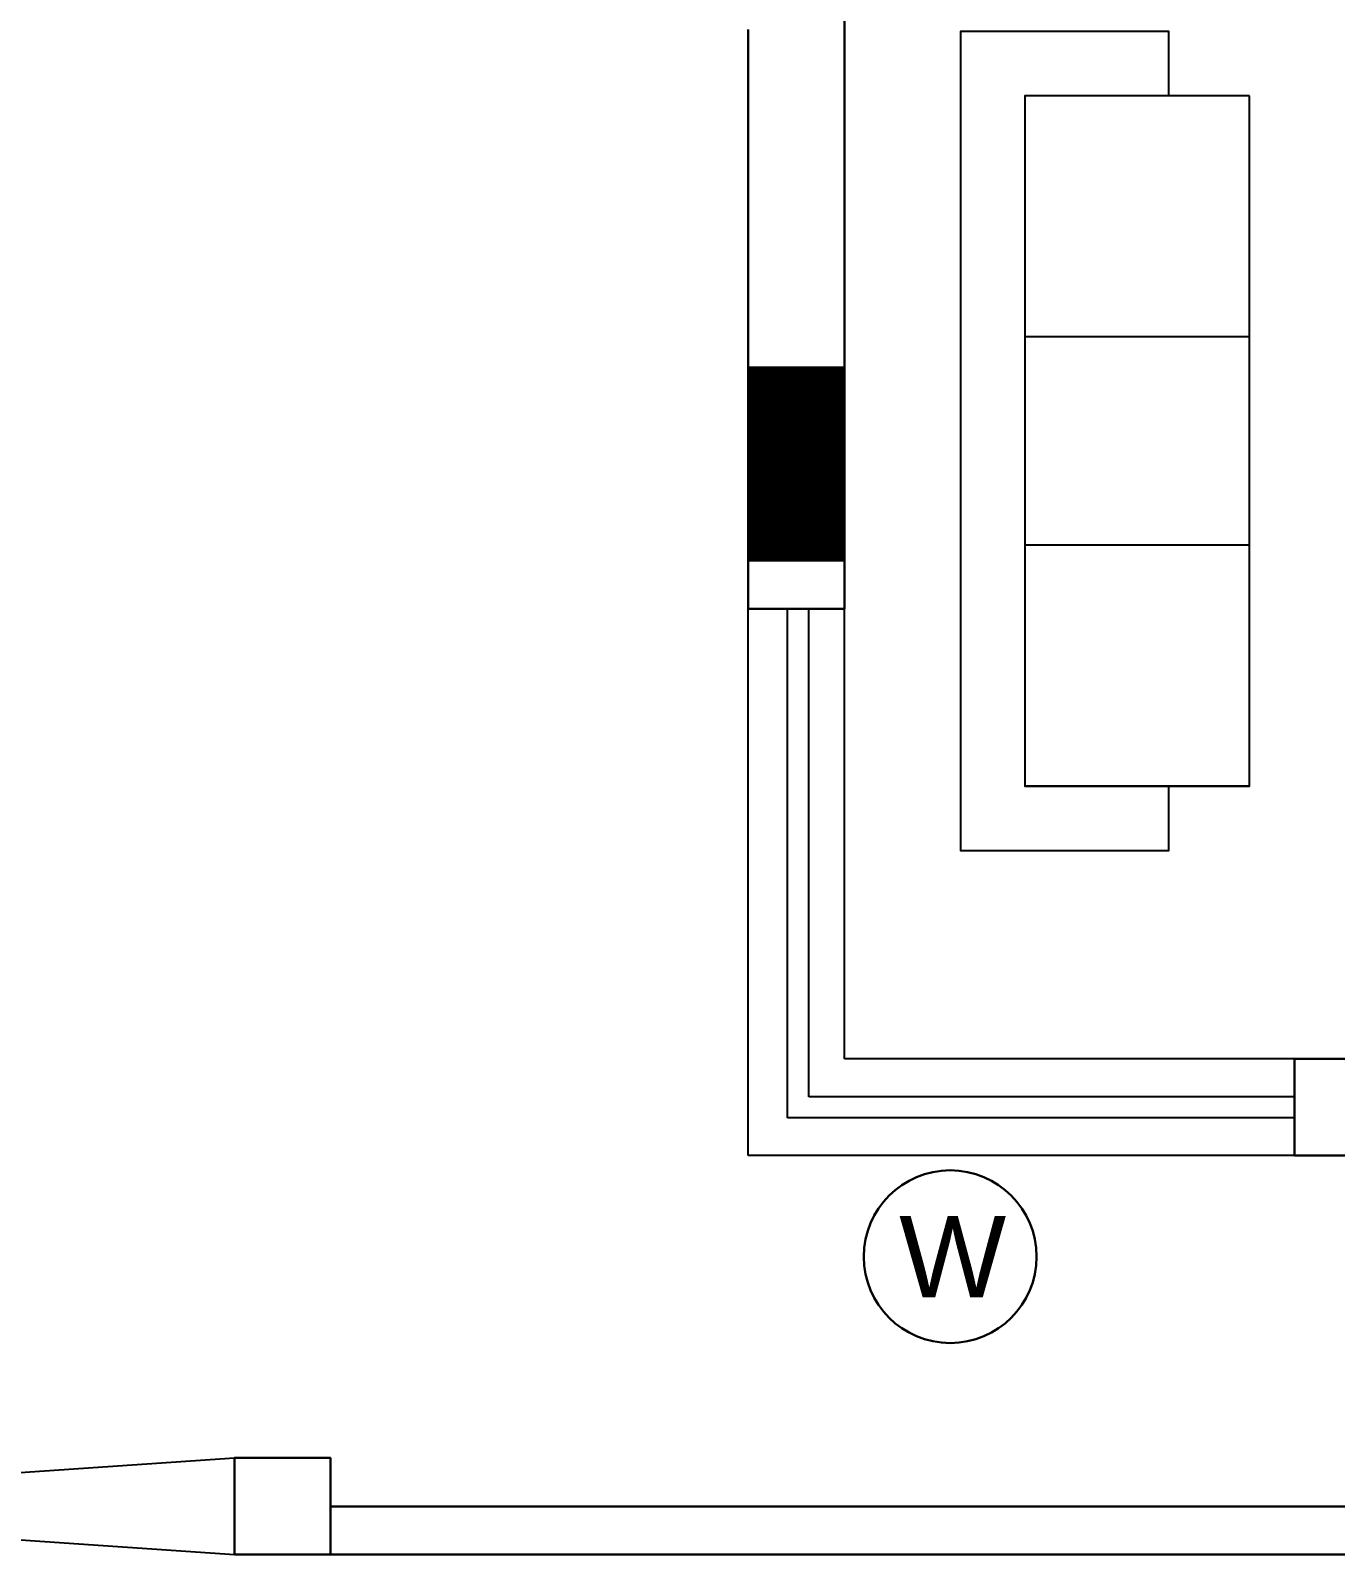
# Model space of a CAD drawing. Extents: x 187966 to 202201, y 659574 to 1343694.
# Drawn here: x 190528.8 to 190650.6, y 661828 to 661970.2 of the extents above; entities that cross this region are included whole.
import ezdxf

# ---------------------------------------------------------------- set-up
doc = ezdxf.new("R2010")
doc.units = 0
doc.header["$MEASUREMENT"] = 0
for name, color, linetype, lineweight in [('A-Wall', 7, 'Continuous', 30), ('sill', 32, 'Continuous', 25), ('Text', 55, 'Continuous', 25), ('WINDOW', 147, 'Continuous', 25)]:
    doc.layers.add(name, color=color, linetype=linetype, lineweight=lineweight)
doc.layers.add('ELE', color=7, linetype='Continuous')
doc.layers.add('FUR', color=250, linetype='Continuous')
doc.styles.add('jag', font='arial.ttf')

# ---------------------------------------------------------------- blocks, each defined once
blk = doc.blocks.new('3str')
at = {"layer": 'FUR'}
for points in [[(165747.79, 672804), (165747.79, 672810), (165728.35, 672810), (165728.35, 672733.6), (165747.79, 672733.6), (165747.79, 672739.6)], [(165755.31, 672804), (165734.35, 672804), (165734.35, 672739.6), (165755.31, 672739.6), (165755.31, 672804)], [(165755.31, 672781.52), (165734.35, 672781.52)], [(165755.31, 672762.08), (165734.35, 672762.08)], [(165755.31, 672739.6), (165734.35, 672739.6)]]:
    blk.add_lwpolyline(points, dxfattribs=at)
blk = doc.blocks.new('EGVSVS')
at = {"layer": 'A-Wall'}
h = blk.add_hatch(dxfattribs=at)
h.set_pattern_fill('ANSI31', color=256, style=0)
h.set_pattern_definition([(45, (0, 0), (-0.088388347648, 0.088388347648), [])])
h.paths.add_polyline_path([(188258.49, 672097.51), (188258.49, 672106.51), (188240.49, 672106.51), (188240.49, 672097.51)])
blk.add_lwpolyline([(188240.49, 672106.51), (188258.49, 672106.51), (188258.49, 672097.51), (188240.49, 672097.51)], close=True, dxfattribs=at)

msp = doc.modelspace()

# ---------------------------------------------------------------- linework, layer by layer
at = {"layer": 'A-Wall'}
for p, q in [((190604.74, 661920.75), (190595.74, 661920.75)), ((190646.74, 661874.25), (190655.65, 661874.25)), ((190646.74, 661874.25), (190646.74, 661865.25)), ((190646.74, 661865.25), (190655.65, 661865.25))]:
    msp.add_line(p, q, dxfattribs=at)
for points in [[(190604.74, 661916.25), (190604.74, 662017.9), (190595.74, 662017.9)], [(190595.74, 661916.25), (190595.74, 661970.29)], [(190604.74, 661916.25), (190595.74, 661916.25)], [(190556.78, 661828.02), (190556.78, 661837.02), (190547.82, 661837.02), (190547.82, 661828.02), (190556.78, 661828.02)], [(190556.78, 661832.5), (191133.52, 661832.5)], [(190547.82, 661828.02), (191138, 661828.02)]]:
    msp.add_lwpolyline(points, dxfattribs=at)
at = {"layer": 'ELE', "linetype": 'ByBlock', "lineweight": 30}
msp.add_circle((190614.6, 661855.8), 8.06, dxfattribs=at)
at = {"layer": 'sill'}
for points in [[(190595.74, 661865.25), (190595.74, 661916.25)], [(190604.74, 661874.25), (190604.74, 661916.25)], [(190646.74, 661874.25), (190604.74, 661874.25)], [(190646.74, 661865.25), (190595.74, 661865.25)]]:
    msp.add_lwpolyline(points, dxfattribs=at)
at = {"layer": 'Text'}
msp.add_line((190415.98, 661837.02), (190547.82, 661828.02), dxfattribs=at)
msp.add_lwpolyline([(190415.98, 661828.02), (190547.82, 661837.02)], dxfattribs=at)
at = {"layer": 'WINDOW'}
for points in [[(190599.43, 661868.74), (190599.43, 661916.25)], [(190601.41, 661870.71), (190601.41, 661916.25)], [(190646.74, 661870.71), (190601.41, 661870.71)], [(190646.74, 661868.74), (190599.43, 661868.74)]]:
    msp.add_lwpolyline(points, dxfattribs=at)

# ---------------------------------------------------------------- block references
at = {"layer": 'A-Wall', "rotation": 270}
msp.add_blockref('EGVSVS', (-481501.77, 850179.24), dxfattribs=at)
at = {"layer": 'WINDOW'}
msp.add_blockref('3str', (24887.22, -10839.91), dxfattribs=at)

# ---------------------------------------------------------------- texts
at = {"layer": 'Text', "insert": (190609.84, 661859.59), "char_height": 7.5716, "width": 212.5439, "attachment_point": 1, "style": 'jag'}
msp.add_mtext('W{\\H0.8193x; }^I', dxfattribs=at)

doc.saveas('drawing.dxf')
